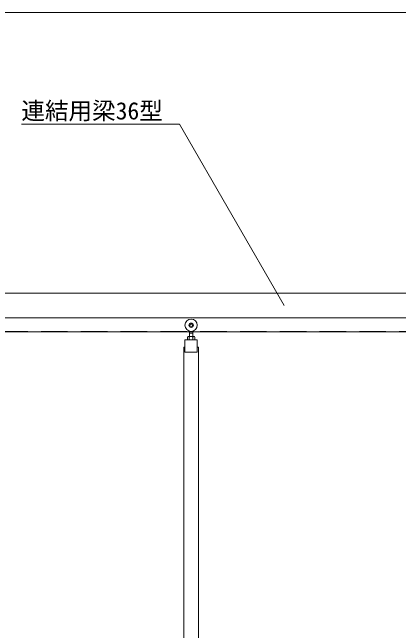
# Model space of a CAD drawing. Units: millimetres, scale not verified. Extents: x -10062 to 10062, y -16938 to 16938.
# Drawn here: x -5890 to -4318, y 9351 to 11868 of the extents above; entities that cross this region are included whole.
import ezdxf
from ezdxf.enums import TextEntityAlignment as Align

# ---------------------------------------------------------------- set-up
doc = ezdxf.new("R2010")
doc.units = ezdxf.units.MM
doc.header["$LTSCALE"] = 90
doc.linetypes.add('DASHED1', pattern=[1.8, 1.2, -0.6])
for name, color, linetype, lineweight in [('0-C_寸法', 134, 'Continuous', 18), ('1-1_中央走行棒', 134, 'Continuous', 18), ('1-B_文字', 134, 'Continuous', 18), ('2-1_連結用梁36', 134, 'Continuous', 18)]:
    doc.layers.add(name, color=color, linetype=linetype, lineweight=lineweight)
doc.styles.add('ＭＳ ゴシック', font='')
doc.styles.get('ＭＳ ゴシック').set_extended_font_data('MS Gothic')

msp = doc.modelspace()

# ---------------------------------------------------------------- linework, layer by layer
at = {"layer": '0-C_寸法'}
msp.add_line((-6907.5, 11867.5), (182.5, 11867.5), dxfattribs=at)
at = {"layer": '1-1_中央走行棒'}
for p, q in [((-5168.75, 10561.1), (-5168.75, 10569.9)), ((-5156.25, 10561.1), (-5156.25, 10569.9)), ((-5173.62, 10548.06), (-5151.38, 10548.06)), ((-5173.62, 10548.06), (-5170, 10548.06)), ((-5170.44, 10548.06), (-5170.44, 10548.1)), ((-5170, 10546.06), (-5170, 10535.06)), ((-5169.2, 10548.06), (-5169.2, 10561.1)), ((-5155.8, 10548.06), (-5155.8, 10561.1)), ((-5155, 10548.06), (-5151.38, 10548.06)), ((-5155, 10546.06), (-5155, 10535.06)), ((-5154.56, 10548.06), (-5154.56, 10548.1))]:
    msp.add_line(p, q, dxfattribs=at)
for points in [[(-5147.75, 10546.06), (-5147.75, 10535.06), (-5177.25, 10535.06), (-5177.25, 10546.06)], [(-5170.44, 10548.1), (-5169.5, 10548.1), (-5169.5, 10561.1), (-5162.5, 10561.1)], [(-5154.56, 10548.1), (-5155.5, 10548.1), (-5155.5, 10561.1), (-5162.5, 10561.1)], [(-5187.5, 10505.06), (-5192.5, 10505.06), (-5192.5, 9173.06)], [(-5132.5, 9173.06), (-5132.5, 10505.06), (-5137.5, 10505.06)]]:
    msp.add_lwpolyline(points, dxfattribs=at)
msp.add_lwpolyline([(-5187.5, 10485.06), (-5137.5, 10485.06), (-5137.5, 10535.06), (-5187.5, 10535.06)], close=True, dxfattribs=at)
for radius in [25, 9, 5]:
    msp.add_circle((-5162.5, 10594.1), radius, dxfattribs=at)
for centre, radius, start, end in [((-5173.62, 10543.78), 4.28, 32.227, 147.773), ((-5162.5, 10533), 15.07, 60.137, 119.863), ((-5151.38, 10543.78), 4.28, 32.227, 147.773)]:
    msp.add_arc(centre, radius, start, end, dxfattribs=at)
at = {"layer": '1-B_文字'}
msp.add_line((-5853.62, 11412.5), (-5211.07, 11412.5), dxfattribs=at)
msp.add_lwpolyline([(-4784.42, 10674.5), (-5210.5, 11412.5), (-5210.86, 11412.5)], dxfattribs=at)
at = {"layer": '2-1_連結用梁36', "linetype": 'DASHED1'}
msp.add_line((-6907.5, 10569.1), (-3362.5, 10569.1), dxfattribs=at)
at = {"layer": '2-1_連結用梁36'}
for points in [[(-7062.5, 10624.5), (-7062.5, 10724.5), (-3381.2, 10724.5)], [(-3368.5, 10724.5), (-3368.5, 10624.5), (-6662.5, 10624.5)], [(-6662.5, 10624.5), (-3362.5, 10624.5), (-3362.5, 10567.5), (-6719.5, 10567.5)]]:
    msp.add_lwpolyline(points, dxfattribs=at)

# ---------------------------------------------------------------- texts
at = {"layer": '1-B_文字', "style": 'ＭＳ ゴシック'}
msp.add_text('連結用梁36型', height=70.38, dxfattribs=at).set_placement((-5853.62, 11410.53), align=Align.BOTTOM_LEFT)

doc.saveas('drawing.dxf')
